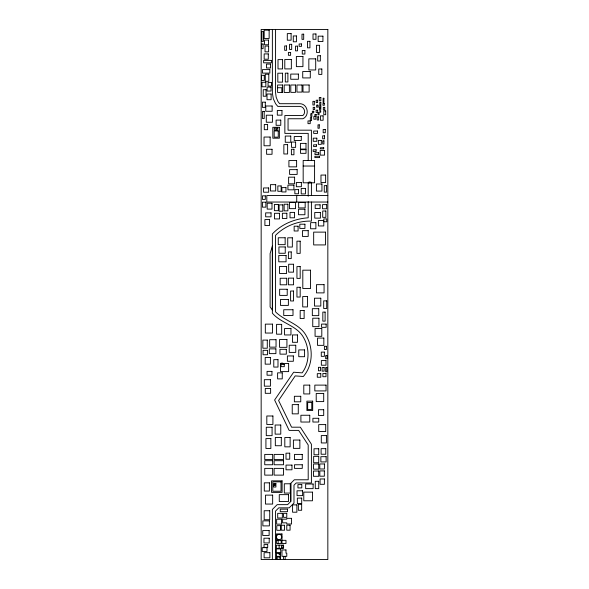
<?xml version="1.0" encoding="UTF-8"?>
<svg xmlns="http://www.w3.org/2000/svg" width="589" height="589" viewBox="0 0 589 589"><rect width="100%" height="100%" fill="white"/><g stroke="black" fill="none" stroke-linecap="round" stroke-linejoin="round"><path stroke-width="0.88" d="M272.368 246.187L270.108 253.579L270.108 306.928L272.368 310.057L272.376 246.254M272.368 559.55L272.368 509.456L277.176 504.648L287.587 504.648L290.782 501.453L290.782 483.319L294.331 479.777L308.202 479.777L308.202 444.997L298.675 430.397L289.147 430.397L274.607 400.005L293.653 372.211L302.128 372.866C309.615 362.949 309.74 348.754 303.828 338.02C297.143 325.283 281.211 323.567 272.368 313.179L272.368 233.943C281.564 224.1 294.927 218.688 308.202 217.797L308.202 201.644M277.596 87.739L281.844 87.739L281.844 92.429M303.173 166.032L314.578 166.032M327.837 195.496L266.81 195.496L266.81 202.042L327.837 202.042M323.788 220.558L318.391 220.558L318.391 225.948L323.788 225.948L323.788 218.924L326.748 218.924L326.748 221.758L323.788 221.758M290.782 483.319L290.782 501.453M276.506 556.347L280.379 556.347M311.404 160.458L311.404 130.176L288.058 130.176L288.058 118.75L302.893 118.75C310.057 115.672 307.811 103.922 300.015 103.701L279.628 103.701L277.934 101.492L276.175 97.244L275.571 92.687L275.571 29.45M311.404 182.804L311.404 195.496M311.404 202.042L311.404 221.133C298.314 220.639 284.781 225.992 275.571 235.305L275.571 311.868C284.914 321.314 300.132 323.7 306.604 336.422C313.517 348.865 312.811 365.555 303.35 376.489L295.214 375.907L278.59 400.498L291.577 427.194L300.353 427.194L311.404 444.209L311.404 482.98L296.201 482.98L293.985 485.189L293.985 503.05L289.184 507.851L278.774 507.851L275.571 511.053L275.571 559.55M310.999 182.104L310.999 182.804M310.197 182.104L310.197 182.804M309.998 182.104L309.998 182.804M309.6 182.104L309.6 182.804M309.402 182.104L309.402 182.804M308.599 182.104L308.599 182.804M308.202 160.458L308.202 133.379L284.855 133.379L284.855 115.547L302.893 115.547C306.368 112.727 304.255 106.499 299.779 106.388L277.787 106.388L275.571 103.701L273.325 98.768L272.368 93.099L272.368 29.45M308.202 182.804L308.202 196.262M296.723 195.496L296.723 202.042M285.179 556.347L285.179 559.55M283.581 556.347L283.581 559.55M282.83 363.546L282.83 363.148L281.063 363.148L281.063 363.546M281.174 540.334L281.174 543.537L276.587 543.537L276.587 540.334M280.379 559.55L280.379 553.145L276.506 553.145L276.506 559.55M279.134 545.142L279.134 548.344M278.155 540.334L278.155 543.537M327.837 29.45L261.163 29.45L261.163 559.55L327.837 559.55L327.837 29.45M269.144 30.157L264.166 30.157L264.166 38.454L269.144 38.454L269.144 30.157M263.423 31.592L261.877 31.592L261.877 41.407L263.423 41.407L263.423 31.592M291.106 33.602L287.307 33.602L287.307 40.192L291.106 40.192L291.106 33.602M315.962 33.971L313.017 33.971L313.017 39.301L315.962 39.301L315.962 33.971M303.688 34.184L301.995 34.184L301.995 39.353L303.688 39.353L303.688 34.184M296.422 35.944L293.278 35.944L293.278 41.797L296.422 41.797L296.422 35.944M322.927 36.157L318.163 36.157L318.163 41.547L322.927 41.547L322.927 36.157M268.547 40.067L264.542 40.067L264.542 44.764L268.547 44.764L268.547 40.067M309.932 41.318L307.48 41.318L307.48 47.834L309.932 47.834L309.932 41.318M301.516 43.954L299.124 43.954L299.124 46.347L301.516 46.347L301.516 43.954M263.099 44.02L261.56 44.02L261.56 48.644L263.099 48.644L263.099 44.02M291.688 44.315L289.574 44.315L289.574 49.447L291.688 49.447L291.688 44.315M319.584 45.287L316.462 45.287L316.462 52.414L319.584 52.414L319.584 45.287M268.621 46.045L265.028 46.045L265.028 51.847L268.621 51.847L268.621 46.045M286.563 45.964L284.671 45.964L284.671 50.308L286.563 50.308L286.563 45.964M297.526 46.148L295.531 46.148L295.531 50.853L297.526 50.853L297.526 46.148M304.903 50.521L302.267 50.521L302.267 54.048L304.903 54.048L304.903 50.521M290.62 52.421L288.404 52.421L288.404 55.3L290.62 55.3L290.62 52.421M268.289 53.908L264.166 53.908L264.166 59.217L268.289 59.217L268.289 53.908M320.342 55.734L317.692 55.734L317.692 61.013L320.342 61.013L320.342 55.734M302.937 56.478L296.37 56.478L296.37 66.631L302.937 66.631L302.937 56.478M315.704 58.856L308.835 58.856L308.835 69.966L315.704 69.966L315.704 58.856M291.349 59.467L284.789 59.467L284.789 68.906L291.349 68.906L291.349 59.467M282.58 59.607L278.008 59.607L278.008 68.928L282.58 68.928L282.58 59.607M271.382 60.402L263.629 60.402L263.629 62.824L271.382 62.824L271.382 60.402M270.572 64.076L266.471 64.076L266.471 67.985L270.572 67.985L270.572 64.076M321.837 69.001L318.759 69.001L318.759 74.405L321.837 74.405L321.837 69.001M269.836 69.612L262.488 69.612L262.488 73.117L269.836 73.117L269.836 69.612M310.293 71.527L302.724 71.527L302.724 77.925L310.293 77.925L310.293 71.527M287.896 73.161L285.319 73.161L285.319 81.952L287.896 81.952L287.896 73.161M282.58 73.205L277.817 73.205L277.817 82.136L282.58 82.136L282.58 73.205M298.38 74.074L290.738 74.074L290.738 79.257L298.38 79.257L298.38 74.074M268.798 74.221L265.293 74.221L265.293 81.319L268.798 81.319L268.798 74.221M264.277 75.304L261.531 75.304L261.531 80.413L264.277 80.413L264.277 75.304M265.838 82.269L261.965 82.269L261.965 86.782L265.838 86.782L265.838 82.269M271.47 82.431L268.061 82.431L268.061 86.053L271.47 86.053L271.47 82.431M282.58 85L277.596 85L277.596 92.429L282.58 92.429L282.58 85M289.39 85L284.185 85L284.185 92.48L289.39 92.48L289.39 85M295.501 85L290.789 85L290.789 92.37L295.501 92.37L295.501 85M302.032 85L296.944 85L296.944 92.083L302.032 92.083L302.032 85M309.137 85L303.011 85L303.011 92.061L309.137 92.061L309.137 85M271.043 87.091L267.082 87.091L267.082 91.052L271.043 91.052L271.043 87.091M266.059 89.705L263.231 89.705L263.231 96.235L266.059 96.235L266.059 89.705M271.124 94.004L267.008 94.004L267.008 99.71L271.124 99.71L271.124 94.004M320.828 97.487L319.29 97.487L319.29 100.837L320.828 100.837L320.828 97.487M323.898 98.238L323.125 98.238L323.125 102.626L323.898 102.626L323.898 98.238M317.64 100.233L316.19 100.233L316.19 102.582L317.64 102.582L317.64 100.233M314.364 101.345L312.906 101.345L312.906 104.982L314.364 104.982L314.364 101.345M265.3 102.155L262.399 102.155L262.399 107.367L265.3 107.367L265.3 102.155M320.843 102.464L319.761 102.464L319.761 104.871L320.843 104.871L320.843 102.464M324.311 103.502L322.978 103.502L322.978 105.284L324.311 105.284L324.311 103.502M317.891 105.1L316.617 105.1L316.617 107.161L317.891 107.161L317.891 105.1M320.858 105.88L319.12 105.88L319.12 107.625L320.858 107.625L320.858 105.88M272.147 105.998L265.779 105.998L265.779 111.277L272.147 111.277L272.147 105.998M314.666 107.345L313.201 107.345L313.201 109.525L314.666 109.525L314.666 107.345M324.73 107.382L323.324 107.382L323.324 109.871L324.73 109.871L324.73 107.382M320.755 108.302L319.393 108.302L319.393 110.091L320.755 110.091L320.755 108.302M317.662 110.195L316.131 110.195L316.131 112.44L317.662 112.44L317.662 110.195M281.969 110.496L277.309 110.496L277.309 115.157L281.969 115.157L281.969 110.496M325.695 110.894L323.788 110.894L323.788 114.708L325.695 114.708L325.695 110.894M320.703 111.174L319.937 111.174L319.937 112.234L320.703 112.234L320.703 111.174M313.746 111.225L312.339 111.225L312.339 112.816L313.746 112.816L313.746 111.225M264.203 111.395L262.517 111.395L262.517 118.588L264.203 118.588L264.203 111.395M319.039 112.786L317.972 112.786L317.972 114.848L319.039 114.848L319.039 112.786M311.875 113.692L310.771 113.692L310.771 116.467L311.875 116.467L311.875 113.692M316.146 114.428L314.894 114.428L314.894 116.107L316.146 116.107L316.146 114.428M272.42 115.194L266.287 115.194L266.287 122.24L272.42 122.24L272.42 115.194M323.125 115.864L320.416 115.864L320.416 120.252L323.125 120.252L323.125 115.864M315.851 116.548L313.856 116.548L313.856 119.206L315.851 119.206L315.851 116.548M318.612 116.887L317.206 116.887L317.206 119.987L318.612 119.987L318.612 116.887M311.581 117.601L310.351 117.601L310.351 120.554L311.581 120.554L311.581 117.601M280.769 120.104L276.116 120.104L276.116 125.31L280.769 125.31L280.769 120.104M310.204 120.914L307.995 120.914L307.995 123.661L310.204 123.661L310.204 120.914M267.605 124.493L264.284 124.493L264.284 129.698L267.605 129.698L267.605 124.493M319.282 124.846L317.986 124.846L317.986 128.255L319.282 128.255L319.282 124.846M279.377 127.312L272.817 127.312L272.817 138.194L279.377 138.194L279.377 127.312M277.787 128.247L274.297 128.247L274.297 130.25L277.787 130.25L277.787 128.247M276.44 129.205L276.042 129.455L276.44 129.205M325.297 129.484L323.17 129.484L323.17 132.746L325.297 132.746L325.297 129.484M278.244 130.949L274.179 130.949L274.179 137.156L278.244 137.156L278.244 130.949M317.493 131.045L313.679 131.045L313.679 133.401L317.493 133.401L317.493 131.045M324.554 135.838L322.662 135.838L322.662 138.813L324.554 138.813L324.554 135.838M290.767 136.066L285.26 136.066L285.26 142.28L290.767 142.28L290.767 136.066M301.281 136.552L294.235 136.552L294.235 140.506L301.281 140.506L301.281 136.552M270.137 137.046L264.034 137.046L264.034 145.77L270.137 145.77L270.137 137.046M316.823 138.172L313.245 138.172L313.245 141.316L316.823 141.316L316.823 138.172M321.314 140.396L318.347 140.396L318.347 144.357L321.314 144.357L321.314 140.396M323.943 140.859L322.706 140.859L322.706 144.025L323.943 144.025L323.943 140.859M295.626 142.052L291.54 142.052L291.54 147.36L295.626 147.36L295.626 142.052M305.993 143.385L300.419 143.385L300.419 149.054L305.993 149.054L305.993 143.385M287.616 144.622L283.861 144.622L283.861 153.979L287.616 153.979L287.616 144.622M316.426 144.842L313.613 144.842L313.613 146.58L316.426 146.58L316.426 144.842M323.722 147.751L320.313 147.751L320.313 148.877L323.722 148.877L323.722 147.751M272.044 149.275L266.618 149.275L266.618 154.274L272.044 154.274L272.044 149.275M293.94 149.26L291.393 149.26L291.393 154.752L293.94 154.752L293.94 149.26M306.022 149.68L300.537 149.68L300.537 153.339L306.022 153.339L306.022 149.68M316.109 149.827L313.171 149.827L313.171 151.491L316.109 151.491L316.109 149.827M324.546 150.438L320.195 150.438L320.195 155.128L324.546 155.128L324.546 150.438M318.737 152.772L314.96 152.772L314.96 154.539L318.737 154.539L318.737 152.772M319.584 156.254L314.887 156.254L314.887 157.587L319.584 157.587L319.584 156.254M314.578 160.458L303.173 160.458L303.173 182.804L314.578 182.804L314.578 160.458M296.613 160.569L288.912 160.569L288.912 166.856L296.613 166.856L296.613 160.569M297.151 169.639L289.604 169.639L289.604 174.41L297.151 174.41L297.151 169.639M325.629 175.066L320.976 175.066L320.976 182.597L325.629 182.597L325.629 175.066M294.61 177.171L288.617 177.171L288.617 183.805L294.61 183.805L294.61 177.171M301.369 182.48L296.348 182.48L296.348 186.728L301.369 186.728L301.369 182.48M321.94 183.989L316.426 183.989L316.426 191.086L321.94 191.086L321.94 183.989M275.696 184.659L270.432 184.659L270.432 190.983L275.696 190.983L275.696 184.659M293.918 185.152L287.918 185.152L287.918 189.813L293.918 189.813L293.918 185.152M326.608 185.638L324.274 185.638L324.274 192.124L326.608 192.124L326.608 185.638M281.159 185.933L277.839 185.933L277.839 191.3L281.159 191.3L281.159 185.933M285.959 187.596L281.866 187.596L281.866 191.948L285.959 191.948L285.959 187.596M268.672 187.95L263.563 187.95L263.563 192.213L268.672 192.213L268.672 187.95M305.433 188.406L301.215 188.406L301.215 193.921L305.433 193.921L305.433 188.406M298.513 189.621L294.853 189.621L294.853 193.788L298.513 193.788L298.513 189.621M265.315 195.835L262.466 195.835L262.466 199.413L265.315 199.413L265.315 195.835M265.882 202.189L262.414 202.189L262.414 207.151L265.882 207.151L265.882 202.189M305.161 202.439L298.63 202.439L298.63 207.917L305.161 207.917L305.161 202.439M295.545 202.542L289.442 202.542L289.442 208.646L295.545 208.646L295.545 202.542M272 203.227L267.185 203.227L267.185 209.102L272 209.102L272 203.227M287.888 204.221L284.141 204.221L284.141 210.855L287.888 210.855L287.888 204.221M278.354 204.457L274.386 204.457L274.386 210.656L278.354 210.656L278.354 204.457M326.674 204.626L322.514 204.626L322.514 208.778L326.674 208.778L326.674 204.626M320.107 204.832L315.174 204.832L315.174 208.506L320.107 208.506L320.107 204.832M282.816 204.869L279.09 204.869L279.09 211.215L282.816 211.215L282.816 204.869M304.918 209.228L298.476 209.228L298.476 214.735L304.918 214.735L304.918 209.228M325.864 210.995L322.713 210.995L322.713 217.356L325.864 217.356L325.864 210.995M294.5 212.401L290.009 212.401L290.009 217.79L294.5 217.79L294.5 212.401M320.387 212.489L314.747 212.489L314.747 218.129L320.387 218.129L320.387 212.489M271.043 212.872L265.668 212.872L265.668 216.826L271.043 216.826L271.043 212.872M279.554 213.299L274.503 213.299L274.503 218.917L279.554 218.917L279.554 213.299M286.85 213.247L282.381 213.247L282.381 218.497L286.85 218.497L286.85 213.247M269.578 219.564L264.903 219.564L264.903 225.491L269.578 225.491L269.578 219.564M315.888 222.657L310.631 222.657L310.631 228.775L315.888 228.775L315.888 222.657M304.925 224.21L299.808 224.21L299.808 228.422L304.925 228.422L304.925 224.21M298.086 226.198L294.154 226.198L294.154 230.991L298.086 230.991L298.086 226.198M308.209 230.652L302.429 230.652L302.429 236.425L308.209 236.425L308.209 230.652M325.452 232.125L313.672 232.125L313.672 244.928L325.452 244.928L325.452 232.125M285.15 237.765L278.266 237.765L278.266 244.649L285.15 244.649L285.15 237.765M292.35 237.801L287.734 237.801L287.734 247.041L292.35 247.041L292.35 237.801M300.184 241.173L296.944 241.173L296.944 253.366L300.184 253.366L300.184 241.173M285.245 246.946L278.928 246.946L278.928 253.263L285.245 253.263L285.245 246.946M291.231 251.923L288.404 251.923L288.404 258.586L291.231 258.586L291.231 251.923M286.063 255.435L278.759 255.435L278.759 261.81L286.063 261.81L286.063 255.435M293.565 264.233L288.669 264.233L288.669 272.147L293.565 272.147L293.565 264.233M286.585 266.449L279.532 266.449L279.532 273.495L286.585 273.495L286.585 266.449M300.184 266.596L296.944 266.596L296.944 278.391L300.184 278.391L300.184 266.596M310.558 270.182L302.805 270.182L302.805 288.522L310.558 288.522L310.558 270.182M293.565 278.126L288.389 278.126L288.389 284.811L293.565 284.811L293.565 278.126M286.71 278.258L280.165 278.258L280.165 284.804L286.71 284.804L286.71 278.258M324.068 284.656L316.462 284.656L316.462 292.88L324.068 292.88L324.068 284.656M300.184 287.277L296.944 287.277L296.944 297.04L300.184 297.04L300.184 287.277M287.218 289.258L279.642 289.258L279.642 295.398L287.218 295.398L287.218 289.258M293.565 291.032L290.598 291.032L290.598 300.972L293.565 300.972L293.565 291.032M307.458 296.532L302.717 296.532L302.717 306.928L307.458 306.928L307.458 296.532M320.799 298.211L314.467 298.211L314.467 306.052L320.799 306.052L320.799 298.211M288.382 299.47L280.467 299.47L280.467 305.397L288.382 305.397L288.382 299.47M326.711 300.861L323.685 300.861L323.685 308.503L326.711 308.503L326.711 300.861M318.759 308.665L312.332 308.665L312.332 315.63L318.759 315.63L318.759 308.665M293.005 309.74L283.736 309.74L283.736 315.468L293.005 315.468L293.005 309.74M304.13 310.484L300.184 310.484L300.184 318.531L304.13 318.531L304.13 310.484M325.113 312.089L322.831 312.089L322.831 321.123L325.113 321.123L325.113 312.089M318.943 318.207L312.752 318.207L312.752 326.659L318.943 326.659L318.943 318.207M326.144 324.09L321.587 324.09L321.587 327.337L326.144 327.337L326.144 324.09M272.552 324.127L265.322 324.127L265.322 333.043L272.552 333.043L272.552 324.127M281.667 324.362L276.58 324.362L276.58 334.184L281.667 334.184L281.667 324.362M290.959 328.552L284.561 328.552L284.561 334.95L290.959 334.95L290.959 328.552M321.8 328.544L315.071 328.544L315.071 336.319L321.8 336.319L321.8 328.544M297.511 334.935L292.438 334.935L292.438 342.297L297.511 342.297L297.511 334.935M323.84 338.064L317.515 338.064L317.515 345.353L323.84 345.353L323.84 338.064M286.924 339.536L279.576 339.536L279.576 347.348L286.924 347.348L286.924 339.536M276.042 339.706L269.644 339.706L269.644 347.149L276.042 347.149L276.042 339.706M267.281 340.096L262.856 340.096L262.856 348.217L267.281 348.217L267.281 340.096M295.759 345.242L289.228 345.242L289.228 352.399L295.759 352.399L295.759 345.242M326.394 346.295L324.399 346.295L324.399 349.52L326.394 349.52L326.394 346.295M275.917 348.865L269.32 348.865L269.32 353.628L275.917 353.628L275.917 348.865M286.328 349.329L279.952 349.329L279.952 354.144L286.328 354.144L286.328 349.329M304.579 349.903L298.77 349.903L298.77 356.706L304.579 356.706L304.579 349.903M267.494 350.322L263.062 350.322L263.062 354.755L267.494 354.755L267.494 350.322M324.362 352.104L321.277 352.104L321.277 356.345L324.362 356.345L324.362 352.104M327.072 355.601L325.665 355.601L325.665 358.745L327.072 358.745L327.072 355.601M293.351 355.947L287.395 355.947L287.395 361.271L293.351 361.271L293.351 355.947M270.403 357.501L265.19 357.501L265.19 364.149L270.403 364.149L270.403 357.501M277.993 359.658L273.775 359.658L273.775 367.072L277.993 367.072L277.993 359.658M325.997 360.578L321.344 360.578L321.344 365.224L325.997 365.224L325.997 360.578M288.632 363.546L280.555 363.546L280.555 371.615L288.632 371.615L288.632 363.546M284.288 364.495L281.063 364.495L281.063 366.667L284.288 366.667L284.288 364.495M320.445 367.322L318.435 367.322L318.435 370.783L320.445 370.783L320.445 367.322M324.105 367.543L322.095 367.543L322.095 371.151L324.105 371.151L324.105 367.543M326.858 367.543L325.68 367.543L325.68 371.769L326.858 371.769L326.858 367.543M271.941 371.387L267.053 371.387L267.053 375.215L271.941 375.215L271.941 371.387M282.256 372.844L277.61 372.844L277.61 378.889L282.256 378.889L282.256 372.844M325.997 373.492L322.868 373.492L322.868 376.717L325.997 376.717L325.997 373.492M320.791 373.654L317.294 373.654L317.294 377.232L320.791 377.232L320.791 373.654M270.41 379.684L264.321 379.684L264.321 386.17L270.41 386.17L270.41 379.684M309.755 385.11L303.784 385.11L303.784 393.938L309.755 393.938L309.755 385.11M326.048 385.11L314.828 385.11L314.828 390.919L326.048 390.919L326.048 385.11M270.616 388.475L265.271 388.475L265.271 393.319L270.616 393.319L270.616 388.475M323.7 393.481L316.219 393.481L316.219 401.595L323.7 401.595L323.7 393.481M300.751 396.279L294.367 396.279L294.367 401.808L300.751 401.808L300.751 396.279M312.685 401.146L306.898 401.146L306.898 410.511L312.685 410.511L312.685 401.146M311.772 402.567L307.657 402.567L307.657 409.473L311.772 409.473L311.772 402.567M298.277 404.614L292.232 404.614L292.232 413.853L298.277 413.853L298.277 404.614M323.707 409.716L318.458 409.716L318.458 415.459L323.707 415.459L323.707 409.716M309.755 415.252L300.898 415.252L300.898 422.033L309.755 422.033L309.755 415.252M272.921 415.996L266.81 415.996L266.81 424.463L272.921 424.463L272.921 415.996M318.73 418.286L312.899 418.286L312.899 422.033L318.73 422.033L318.73 418.286M325.71 424.603L318.73 424.603L318.73 431.568L325.71 431.568L325.71 424.603M280.769 425.008L275.129 425.008L275.129 434.137L280.769 434.137L280.769 425.008M272.074 427.246L266.272 427.246L266.272 435.654L272.074 435.654L272.074 427.246M326.416 435.588L321.292 435.588L321.292 442.95L326.416 442.95L326.416 435.588M281.321 437.458L275.328 437.458L275.328 445.733L281.321 445.733L281.321 437.458M290.134 437.553L284.811 437.553L284.811 446.845L290.134 446.845L290.134 437.553M270.859 438.577L265.926 438.577L265.926 448.472L270.859 448.472L270.859 438.577M299.867 440.042L293.396 440.042L293.396 448.369L299.867 448.369L299.867 440.042M325.776 448.649L321.108 448.649L321.108 454.237L325.776 454.237L325.776 448.649M318.73 448.752L314.011 448.752L314.011 454.76L318.73 454.76L318.73 448.752M289.722 453.177L286.004 453.177L286.004 459.192L289.722 459.192L289.722 453.177M272.648 454.406L264.741 454.406L264.741 459.582L272.648 459.582L272.648 454.406M283.508 454.406L274.121 454.406L274.121 459.582L283.508 459.582L283.508 454.406M302.267 454.406L294.485 454.406L294.485 459.582L302.267 459.582L302.267 454.406M318.73 456.357L313.65 456.357L313.65 462.733L318.73 462.733L318.73 456.357M326.129 456.674L320.865 456.674L320.865 461.931L326.129 461.931L326.129 456.674M272.648 460.694L264.741 460.694L264.741 464.765L272.648 464.765L272.648 460.694M283.508 460.694L274.121 460.694L274.121 464.765L283.508 464.765L283.508 460.694M318.73 463.999L313.562 463.999L313.562 469.168L318.73 469.168L318.73 463.999M324.421 463.963L319.783 463.963L319.783 468.991L324.421 468.991L324.421 463.963M302.267 464.765L294.485 464.765L294.485 468.38L302.267 468.38L302.267 464.765M291.975 465.089L286.018 465.089L286.018 469.794L291.975 469.794L291.975 465.089M272.648 468.38L264.741 468.38L264.741 475.124L272.648 475.124L272.648 468.38M283.508 468.38L274.121 468.38L274.121 475.124L283.508 475.124L283.508 468.38M324.348 470.906L319.827 470.906L319.827 476.199L324.348 476.199L324.348 470.906M318.73 471.023L313.444 471.023L313.444 476.302L318.73 476.302L318.73 471.023M324.399 478.967L320.077 478.967L320.077 484.305L324.399 484.305L324.399 478.967M282.094 480.86L271.536 480.86L271.536 492.382L282.094 492.382L282.094 480.86M318.73 481.294L315.277 481.294L315.277 488.634L318.73 488.634L318.73 481.294M281.019 481.854L272.803 481.854L272.803 491.233L281.019 491.233L281.019 481.854M269.379 482.833L264.306 482.833L264.306 491.057L269.379 491.057L269.379 482.833M275.91 483.569L273.679 483.569L273.679 487.029L275.91 487.029L275.91 483.569M290.289 483.775L284.303 483.775L284.303 493.074L290.289 493.074L290.289 483.775M275.328 484.114L274.194 484.114L274.194 485.167L275.328 485.167L275.328 484.114M313.127 484.011L305.647 484.011L305.647 488.634L313.127 488.634L313.127 484.011M274.518 484.519L274.658 484.924L274.518 484.519M301.796 484.6L297.938 484.6L297.938 487.92L301.796 487.92L301.796 484.6M302.628 490.784L297.033 490.784L297.033 495.629L302.628 495.629L302.628 490.784M312.442 492.124L303.784 492.124L303.784 500.783L312.442 500.783L312.442 492.124M288.507 494.642L279.274 494.642L279.274 501.504L288.507 501.504L288.507 494.642M272.648 495.128L265.47 495.128L265.47 504.059L272.648 504.059L272.648 495.128M301.708 498.095L297.357 498.095L297.357 503.624L301.708 503.624L301.708 498.095M301.656 504.309L298.38 504.309L298.38 510.273L301.656 510.273L301.656 504.309M296.885 504.883L292.578 504.883L292.578 512.209L296.885 512.209L296.885 504.883M287.528 509.154L280.254 509.154L280.254 511.686L287.528 511.686L287.528 509.154M269.74 510.737L264.181 510.737L264.181 519.734L269.74 519.734L269.74 510.737M282.352 513.336L277.699 513.336L277.699 517.989L282.352 517.989L282.352 513.336M286.777 513.336L283.552 513.336L283.552 517.348L286.777 517.348L286.777 513.336M291.562 518.327L286.777 518.327L286.777 519.174L282.61 519.174L282.61 522.848L286.777 522.848L286.777 524.019L291.562 524.019L291.562 518.327M281.571 519.226L276.646 519.226L276.646 524.151L281.571 524.151L281.571 519.226M269.372 520.867L262.863 520.867L262.863 525.896L269.372 525.896L269.372 520.867M290.075 525.197L286.777 525.197L286.777 530.188L290.075 530.188L290.075 525.197M284.546 525.248L281.306 525.248L281.306 530.203L284.546 530.203L284.546 525.248M280.489 525.66L276.778 525.66L276.778 530.299L280.489 530.299L280.489 525.66M269.136 530.579L262.738 530.579L262.738 535.46L269.136 535.46L269.136 530.579M281.976 533.936L276.374 533.936L276.374 540.334L285.982 540.334L285.982 543.537L281.976 543.537L281.976 533.936M269.217 538.199L263.946 538.199L263.946 542.94L269.217 542.94L269.217 538.199M267.708 544.597L264.034 544.597L264.034 547.402L267.708 547.402L267.708 544.597M283.581 545.142L276.374 545.142L276.374 548.344L283.581 548.344L283.581 545.142M283.081 545.635L281.549 545.635L281.549 547.807L283.081 547.807L283.081 545.635M267.008 547.667L262.201 547.667L262.201 551.488L267.008 551.488L267.008 547.667M280.71 548.896L276.322 548.896L276.322 552.821L280.71 552.821L280.71 548.896M285.982 549.942L281.976 549.942L281.976 556.347L286.777 556.347L286.777 553.145L285.982 553.145L285.982 549.942M269.872 552.666L264.108 552.666L264.108 557.82L269.872 557.82L269.872 552.666M280.136 553.527L279.171 553.527L279.171 554.72L280.136 554.72L280.136 553.527M280.099 557.032L277.169 557.032L277.169 559.278L280.099 559.278L280.099 557.032M277.684 539.274A2.687 2.687 0 0 0 281.814 537.124A2.687 2.687 0 0 0 277.883 534.621A2.687 2.687 0 0 0 277.684 539.274"/></g></svg>
